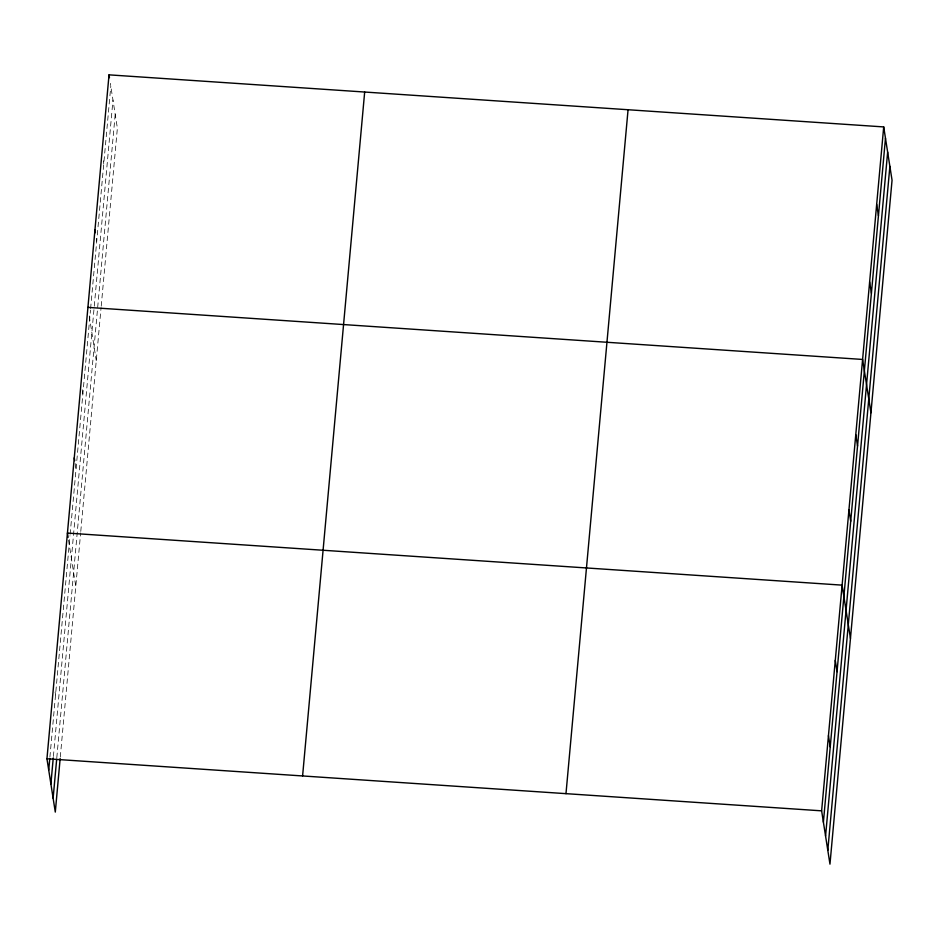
<?xml version="1.0" encoding="UTF-8"?>
<svg xmlns="http://www.w3.org/2000/svg" width="939" height="939" viewBox="0 0 939 939"><rect width="100%" height="100%" fill="white"/><g stroke="black" fill="none" stroke-linecap="round" stroke-linejoin="round"><path stroke-width="0.7" stroke-dasharray="4.7 3.52" d="M49.908 757.08L69.991 535.723M70.132 534.279L90.473 310.093M90.602 308.661L110.802 86.177M53.394 756.47L112.973 100.039M56.809 757.726L115.204 114.312M60.284 757.116L80.648 532.859M80.777 531.415L101.083 307.593M101.224 306.161L117.375 128.162L110.356 83.348M103.325 160.851L103.76 163.691M96.283 238.365L96.729 241.194M89.252 315.88L96.271 360.705M82.198 389.697L82.867 393.946M75.155 463.502L76.036 469.171M68.547 540.16L75.789 586.394M55.108 692.031L55.554 694.872"/><path stroke-width="1.41" d="M60.155 758.559L55.295 812.082L46.95 758.771L109.03 74.85L883.705 126.918L892.05 180.229L829.97 864.15L821.625 810.838L883.705 126.918M48.722 770.097L49.779 758.524M50.894 783.959L53.253 757.914M53.124 798.232L56.68 759.17M302.593 775.954L364.672 92.034M565.982 793.655L628.062 109.734M823.397 822.165L885.477 138.244M825.569 836.015L887.648 152.095M827.811 850.3L889.879 166.379M87.914 307.382L862.601 359.449L870.946 412.761M46.95 758.771L821.625 810.838M876.662 204.42L878.435 215.747M869.631 281.935L871.404 293.261M855.769 434.675L857.542 446.002M848.938 509.912L850.711 521.239M850.464 638.461L842.107 585.138L67.432 533.07L68.101 537.319M835.287 660.375L837.06 671.702M828.456 735.601L830.229 746.928M109.03 74.85L109.464 77.679M94.956 229.867L95.402 232.696M74.263 457.845L74.709 460.673"/></g></svg>
